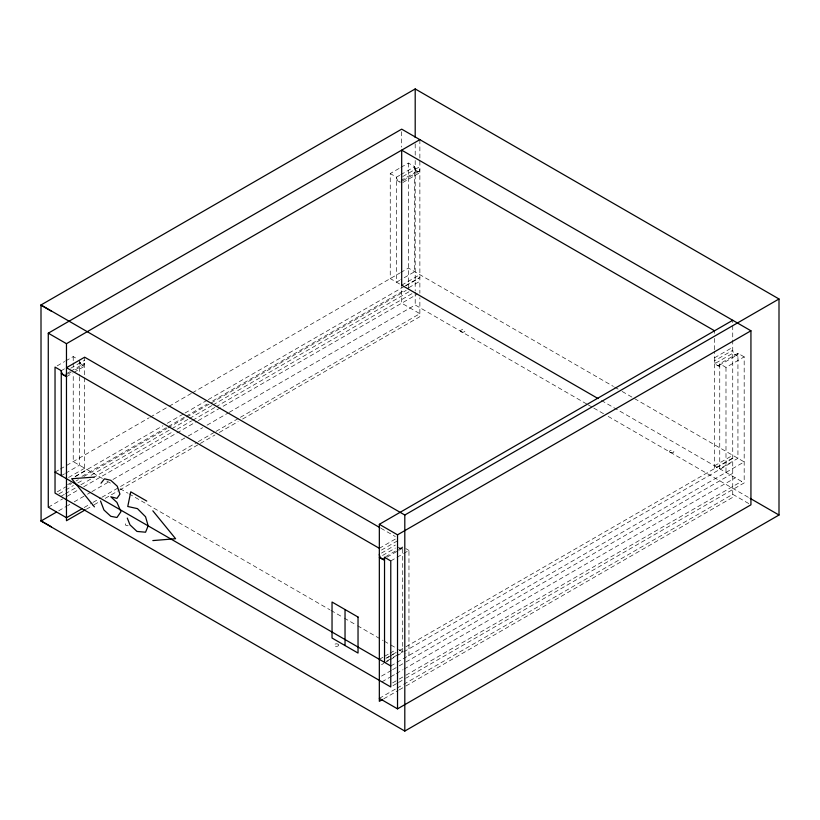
<?xml version="1.0" encoding="UTF-8"?>
<svg xmlns="http://www.w3.org/2000/svg" width="820" height="820" viewBox="0 0 820 820"><rect width="100%" height="100%" fill="white"/><g stroke="black" fill="none" stroke-linecap="round" stroke-linejoin="round"><path stroke-width="0.61" stroke-dasharray="4.1 3.07" d="M57.174 365.853L64.667 361.528M65.733 360.913L73.226 356.587L77.377 358.986M399.606 283.976L390.248 278.574L390.248 173.553L399.883 167.998M400.949 167.372L408.442 163.057L414.674 166.655A3.68 2.122 60 0 0 417.277 171.154A3.68 2.122 60 0 0 419.871 169.658L401.687 180.154M61.264 370.691L64.483 368.836M399.699 175.306L396.49 177.151L390.248 173.553M400.765 174.68L414.674 166.655L414.674 271.676L400.765 279.702M70.745 368.221L84.655 360.185M402.753 176.536L419.871 166.655M66.471 373.694L69.68 371.839M70.745 371.224L84.655 363.188A3.68 2.122 60 0 1 82.728 364.972A3.68 2.122 60 0 1 79.806 361.886M67.845 374.135L71.053 372.29M75.337 369.81L83.896 364.869M403.061 180.605L419.112 171.339M66.471 376.698L72.888 372.987M73.954 372.372L84.655 366.191L79.458 363.188M55.032 472.115L59.46 469.553M60.383 469.019L149.199 417.749M150.306 417.103L168.038 406.874M169.145 406.228L191.296 393.436M192.403 392.8L399.883 273.019M400.683 272.547L408.442 268.079L613.432 386.425M61.264 475.713L64.483 473.857M65.549 473.242L79.458 465.206L79.458 376.841M399.699 280.327L396.49 282.172L396.49 177.151A3.68 2.122 60 0 0 399.76 181.937M68.603 477.476L84.655 468.21M401.687 285.175L419.871 274.68M75.327 476.358L162.852 425.826M167.28 423.274L183.895 413.68M185.012 413.034L207.163 400.242M208.27 399.606L404.362 286.395M405.469 285.749L419.871 277.437M75.03 476.768L84.655 471.213L84.655 357.192M405.961 285.708L419.871 277.672M67.578 484.671L70.899 482.754M81.98 476.358L167.28 427.107M168.387 426.472L185.012 416.878M186.119 416.232L207.163 404.086M212.708 400.888L404.362 290.229M408.801 287.676L419.871 281.281M57.246 491.836L71.647 483.523M76.086 480.961L78.3 479.69M83.835 476.492L166.931 428.511M168.038 427.876L185.761 417.646M186.868 417.001L210.135 403.573M211.242 402.928L406.228 290.362M58.978 493.845L64.513 490.647M65.62 490.011L73.369 485.532M77.797 482.98L83.332 479.782M91.081 475.303L170.796 429.28M171.903 428.645L188.508 419.061M189.615 418.415L211.755 405.633M212.862 404.998L409.928 291.213M60.987 496.284L64.308 494.368M65.415 493.722L75.368 487.982M80.903 484.784L91.963 478.398M93.07 477.752L172.733 431.771M177.151 429.208L191.542 420.906M192.649 420.27L214.768 407.489M215.875 406.853L412.819 293.15M48.277 507.221L62.679 498.908M67.107 496.346L78.648 489.683M83.732 486.752L197.189 421.244M198.307 420.598L417.657 293.96M58.712 510.798L66.461 506.319M67.568 505.684L69.782 504.402M74.21 501.85L86.387 494.819M87.494 494.173L90.815 492.256M91.922 491.621L108.537 482.037M112.965 479.474L187.134 436.65M188.241 436.014L202.632 427.702M207.06 425.149L228.103 413.003M229.21 412.368L415.197 304.978L587.12 404.239M84.194 507.488L91.942 503.008M93.06 502.373L100.809 497.894M101.916 497.258L197.189 442.246M198.307 441.611L214.922 432.017M216.029 431.371L239.296 417.944M240.403 417.298L419.871 313.681L401.687 303.185L401.687 286.549M86.407 509.21L93.06 505.376M94.167 504.73L99.702 501.532M105.237 498.334L118.531 490.657M119.648 490.022L214.922 435.01M219.35 432.458L238.189 421.582M242.617 419.02L419.871 316.684L419.871 297.732M379.332 548.324L395.383 539.058M381.474 550.087L397.526 540.821M714.558 357.786L732.742 347.29M381.474 553.09L395.383 545.064M382.55 555.478L395.383 548.057M385.605 556.708L397.372 549.912M398.448 549.297L402.722 546.827L402.722 651.849L398.448 654.319M386.978 557.159L397.679 550.978M398.756 550.364L401.964 548.508M718.986 365.474L737.18 354.968M390.771 560.931L402.538 554.135M403.614 553.51L408.965 550.425L408.965 655.447L405.838 653.643M744.181 356.885L737.938 353.287A3.68 2.122 60 0 1 735.345 354.793A3.68 2.122 60 0 1 732.742 350.284L714.558 360.79A3.68 2.122 60 0 0 717.151 365.289A3.68 2.122 60 0 0 719.755 363.793L725.987 367.391L744.181 356.885L744.181 482.918L406.279 677.996M379.332 659.352L383.616 656.881M384.683 656.256L388.967 653.786M390.033 653.171L395.383 650.086M714.558 465.811L732.742 455.305M385.984 658.275L391.519 655.077M392.626 654.432L398.171 651.234M399.279 650.598L404.813 647.4M405.92 646.755L732.742 458.072M386.825 658.019L388.967 656.789M390.033 656.174L395.383 653.079M732.742 458.308L714.558 468.814L714.558 351.165M386.671 661.115L392.021 658.019M393.098 657.404L397.372 654.934M381.556 664.671L383.77 663.39M384.877 662.755L389.305 660.192M390.412 659.557L395.957 656.359M397.064 655.713L402.599 652.515M403.707 651.88L732.742 461.906M390.771 665.953L744.181 461.906L619.582 389.971M381.556 676.069L391.519 670.319M392.626 669.673L398.171 666.476M399.279 665.84L404.813 662.642M405.92 661.996L732.742 473.314M381.935 681.851L389.695 677.371M390.802 676.736L395.23 674.173M396.337 673.538L402.989 669.704M404.096 669.058L735.345 477.814M392.606 682.896L398.141 679.698M399.248 679.052L404.793 675.854M405.9 675.219L741.577 481.412M392.985 685.674L397.413 683.111M398.53 682.476L405.172 678.642M379.332 698.353L395.957 688.759M397.064 688.123L402.599 684.925M403.707 684.28L732.742 494.316L748.793 503.582M383.77 698.794L398.171 690.481M399.279 689.845L404.813 686.647M405.92 686.002L732.742 497.32L732.742 320.282M414.674 169.658L419.871 172.651L401.687 183.157L396.49 180.154M737.938 356.29L732.742 353.287L714.558 363.793L719.755 366.786M614.539 387.06L618.967 389.623M601.388 400.478L744.181 482.918M588.227 404.875L592.665 407.437M593.772 408.083L603.756 413.844M608.194 416.406L749.049 497.73M380.88 528.213L395.312 536.547M405.838 548.621L408.965 550.425M397.526 546.827L402.722 549.83M102.408 478.46L73.226 461.609L73.226 374.514M106.846 481.022L112.391 484.23M120.161 488.71L127.93 493.189M129.037 493.835L329.845 609.772M330.962 610.408L343.16 617.46M344.277 618.095L356.474 625.147M357.582 625.783L383.104 640.522M384.211 641.158L389.756 644.366M390.873 645.002L395.312 647.564M398.571 649.45L402.722 651.849M725.987 367.391L725.987 472.412M714.558 330.788L714.558 333.33M714.558 338.424L714.558 349.894M419.871 139.646L419.871 293.212M415.197 143.91L415.197 155.41M415.197 160.525L415.197 290.915M415.197 292.197L415.197 304.978M408.442 163.057L408.442 289.081M401.687 131.702L401.687 147.057M79.458 360.185L79.458 375.939M73.226 356.587L73.226 361.712M73.226 362.993L73.226 369.4M402.722 546.827A3.68 2.122 60 0 1 398.827 547.176M338.588 644.766A2.204 1.271 0 0 1 336.077 646.345A2.204 1.271 0 0 1 334.652 644.366A2.204 1.271 0 0 1 338.373 644.458M128.105 525.702A2.204 1.271 0 0 1 125.398 524.8A2.204 1.271 0 0 1 126.967 523.242M737.938 353.287L719.755 363.793L719.755 468.814L737.938 458.308L737.938 353.287M670.575 452.66A2.204 1.271 0 0 0 673.886 451.564A2.204 1.271 0 0 0 670.575 450.457A2.204 1.271 0 0 0 670.575 452.66M461.188 331.833A2.204 1.271 0 0 0 464.878 331.27A2.204 1.271 0 0 0 462.183 329.702A2.204 1.271 0 0 0 461.188 331.833"/><path stroke-width="1.23" d="M101.024 483.226L104.447 478.818L110.802 480.325L117.28 486.229L119.925 494.142L116.952 498.365L110.802 496.776L116.952 502.424L120.97 511.7L116.952 517.502L110.802 516.313L103.955 509.989L100.532 501.01M41.082 521.069L41 304.978L415.197 88.939L779 298.982L779 515.021L404.803 731.061L41 521.018L56.498 512.069M81.98 508.769L66.471 517.717L48.277 507.221L48.277 333.186L401.687 129.15L750.935 330.788L750.935 504.823L397.526 708.859L379.332 698.353M48.277 333.186L66.471 343.683L419.871 139.646M85.3 509.845L66.471 520.72L66.471 343.683M382.663 699.439L379.332 701.356L379.332 524.318L732.742 320.282M41 304.978L404.803 515.021L779 298.982M379.332 524.318L397.526 534.824L750.935 330.788M152.838 540.585L175.603 538.72L152.838 510.819M94.423 477.096L71.668 478.716L94.423 506.862M714.558 330.788L401.687 150.152L401.687 285.627M401.687 285.175L598.057 398.551M750.167 498.375L779 515.021M41 305.183L51.393 311.19M379.773 527.578L84.655 357.192L66.471 367.688L379.332 548.324M66.471 373.694A3.68 2.122 60 0 1 63.868 375.191A3.68 2.122 60 0 1 61.264 370.691L55.032 367.093L55.032 493.117L390.771 686.955L390.771 560.931L384.529 557.323A3.68 2.122 60 0 1 381.935 558.83A3.68 2.122 60 0 1 379.332 554.33M61.264 373.694L66.471 376.698M379.332 557.323L384.529 560.326M146.739 501.051L130.769 491.836L127.756 506.493L137.463 508.636L145.56 516.764L148.164 525.835L145.56 532.211L136.981 531.432L130.001 524.892L127.284 518.076M55.032 472.115L390.771 665.953M41 520.813L51.393 526.809M415.197 88.939L415.197 137.514M404.803 515.021L404.803 731.061M397.526 534.824L397.526 708.859M384.529 557.323L384.529 662.345M345.035 609.537L345.035 645.545M61.264 370.691L61.264 475.713M401.687 180.154A3.68 2.122 60 0 1 401.339 181.456M358.032 617.04L332.038 602.034L332.038 638.042L358.032 653.048L358.032 617.04"/></g></svg>
